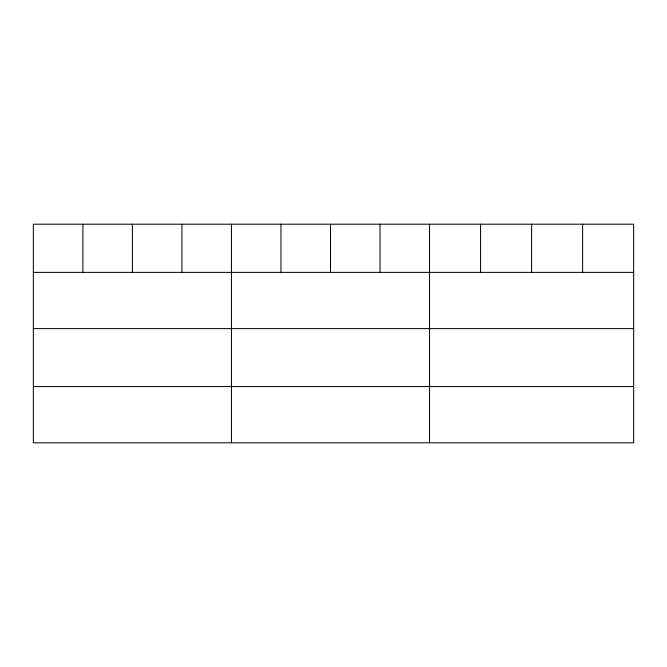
<?xml version="1.0" encoding="UTF-8"?>
<svg xmlns="http://www.w3.org/2000/svg" width="667" height="667" viewBox="0 0 667 667"><rect width="100%" height="100%" fill="white"/><g stroke="black" fill="none" stroke-linecap="round" stroke-linejoin="round"><path stroke-width="1" d="M633.65 272.378L633.65 442.805L33.35 442.805L33.35 224.195L633.65 224.195L633.65 272.378L33.35 272.378M33.35 328.614L633.65 328.614M33.35 386.56L633.65 386.56M582.625 224.195L582.625 272.378M531.599 224.195L531.599 272.378M480.573 224.195L480.573 272.378M429.548 224.195L429.548 442.805M380.023 224.195L380.023 272.378M330.498 224.195L330.498 272.378M280.974 224.195L280.974 272.378M231.449 224.195L231.449 442.805M181.924 224.195L181.924 272.378M132.4 224.195L132.4 272.378M82.875 224.195L82.875 272.378"/></g></svg>
